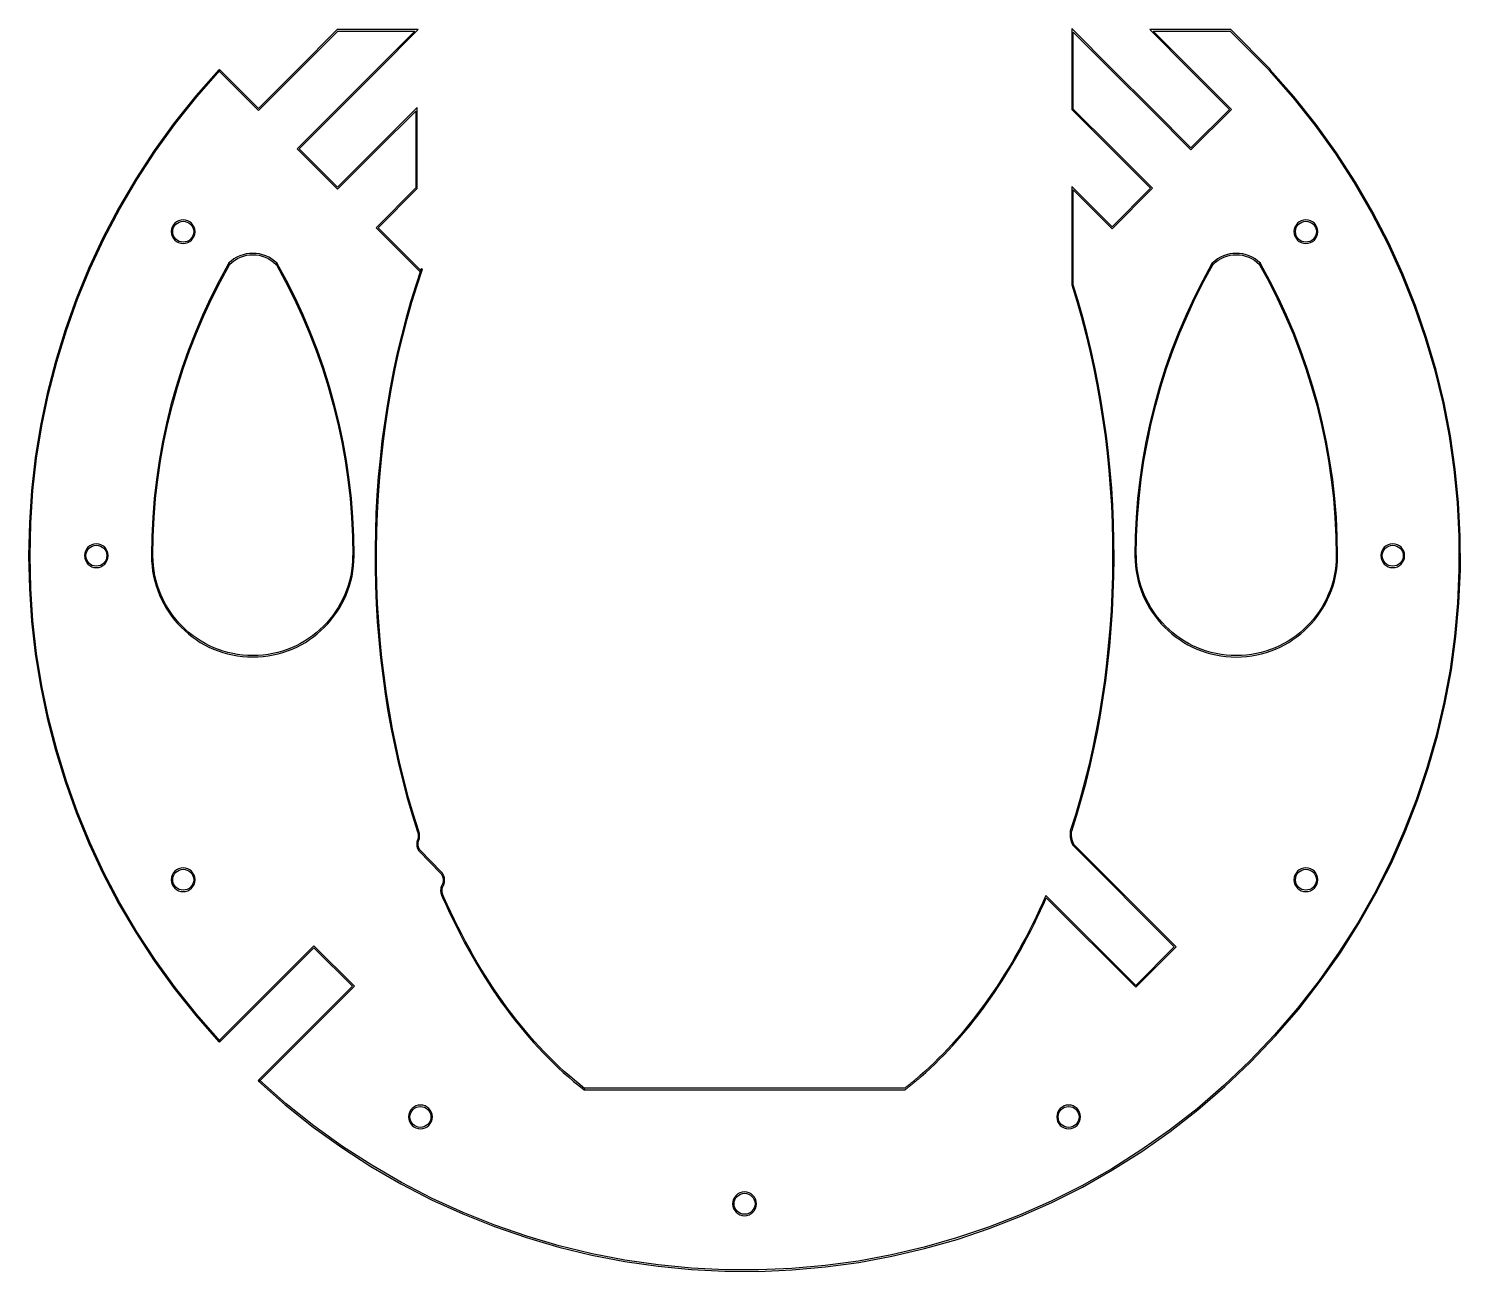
# Model space of a CAD drawing. Extents: x 0 to 4.52, y 0 to 3.92.
import ezdxf

# ---------------------------------------------------------------- set-up
doc = ezdxf.new("R2010")
doc.units = 0
doc.layers.add('Pen_#', color=7, linetype='CONTINUOUS')
doc.layers.add('Pen_#_1', color=7, linetype='CONTINUOUS')

msp = doc.modelspace()

# ---------------------------------------------------------------- linework, layer by layer
at = {"layer": 'Pen_#', "color": 7}
msp.add_lwpolyline([(1.237131, 3.163845), (1.2199, 3.111892), (1.203516, 3.059353), (1.188542, 3.005968), (1.174436, 2.952018), (1.161437, 2.897786), (1.149566, 2.84299), (1.138845, 2.78763), (1.129232, 2.731988), (1.120768, 2.676063), (1.113129, 2.619857), (1.106923, 2.563086), (1.101562, 2.506315), (1.097331, 2.449262), (1.094206, 2.392209), (1.092231, 2.334874), (1.091385, 2.277539), (1.091385, 2.220508), (1.092795, 2.163173), (1.095052, 2.105838), (1.098459, 2.048785), (1.102973, 1.991732), (1.108615, 1.934961), (1.115386, 1.878472), (1.123307, 1.821984), (1.132053, 1.766059), (1.142231, 1.710417), (1.153234, 1.655339), (1.165386, 1.600543), (1.178668, 1.546311), (1.193077, 1.492361), (1.208615, 1.439258), (1.225326, 1.386285), (1.225437, 1.386025), (1.225437, 1.385351), (1.225892, 1.384006), (1.226174, 1.383441), (1.226286, 1.383095), (1.226286, 1.382248), (1.226741, 1.380903), (1.226871, 1.380664), (1.226871, 1.37999), (1.227153, 1.379144), (1.227153, 1.378645), (1.227153, 1.377278), (1.227436, 1.376713), (1.227436, 1.376388), (1.227436, 1.375541), (1.227436, 1.374694), (1.227436, 1.373848), (1.227436, 1.373283), (1.227436, 1.372437), (1.227436, 1.37159), (1.227436, 1.370743), (1.227436, 1.369897), (1.227436, 1.36905), (1.227436, 1.368854), (1.227153, 1.368008), (1.227153, 1.366793), (1.227153, 1.366315), (1.226871, 1.365468), (1.226871, 1.364904), (1.226698, 1.364405), (1.226286, 1.363211), (1.226286, 1.362517), (1.226026, 1.361996), (1.225331, 1.360932), (1.224962, 1.359435), (1.224723, 1.358545), (1.224138, 1.357373), (1.223812, 1.355724), (1.223466, 1.354378), (1.223466, 1.35325), (1.223249, 1.352382), (1.222902, 1.350993), (1.222902, 1.349582), (1.222902, 1.348454), (1.222902, 1.347326), (1.222902, 1.345915), (1.222902, 1.344786), (1.222902, 1.343376), (1.223184, 1.342247), (1.223184, 1.341119), (1.223553, 1.33973), (1.223836, 1.338602), (1.224118, 1.337473), (1.2244, 1.336345), (1.224726, 1.334977), (1.22529, 1.333849), (1.225572, 1.33272), (1.226244, 1.331375), (1.226873, 1.330116), (1.227438, 1.32927), (1.227937, 1.328271), (1.228566, 1.327012), (1.229238, 1.325992), (1.230214, 1.324712), (1.297944, 1.255571), (1.298812, 1.254421), (1.299507, 1.253727), (1.300006, 1.252729), (1.30096, 1.251448), (1.301698, 1.250472), (1.302176, 1.249517), (1.30274, 1.248389), (1.303304, 1.24726), (1.303869, 1.246132), (1.304324, 1.245221), (1.304607, 1.244092), (1.305149, 1.243029), (1.305366, 1.241857), (1.305669, 1.240664), (1.305929, 1.2396), (1.306168, 1.23845), (1.306168, 1.237322), (1.30645, 1.235911), (1.30645, 1.235), (1.30645, 1.233871), (1.30645, 1.232461), (1.30645, 1.231332), (1.30645, 1.230204), (1.306168, 1.229075), (1.306168, 1.227643), (1.305929, 1.226732), (1.305647, 1.225321), (1.30543, 1.224388), (1.304866, 1.222978), (1.304606, 1.221958), (1.303998, 1.220764), (1.303759, 1.219505), (1.303433, 1.219028), (1.302869, 1.21816), (1.302218, 1.217205), (1.301523, 1.215816), (1.301177, 1.214731), (1.30096, 1.213906), (1.300396, 1.21306), (1.300049, 1.211628), (1.299767, 1.210781), (1.299463, 1.209566), (1.299203, 1.208525), (1.298834, 1.207418), (1.298834, 1.206203), (1.298552, 1.205074), (1.298552, 1.203946), (1.298552, 1.203099), (1.29827, 1.20197), (1.29827, 1.200842), (1.29827, 1.199714), (1.29827, 1.198325), (1.298552, 1.197196), (1.298552, 1.196611), (1.298552, 1.195222), (1.298921, 1.193746), (1.299203, 1.192899), (1.299399, 1.192118), (1.299399, 1.190903), (1.299833, 1.189558), (1.300398, 1.188429), (1.300614, 1.187821), (1.30094, 1.186519), (1.301569, 1.185239), (1.304672, 1.178229), (1.315393, 1.154206), (1.326417, 1.130204), (1.337723, 1.106463), (1.349312, 1.083286), (1.360879, 1.060412), (1.373032, 1.037517), (1.385184, 1.015208), (1.397619, 0.99316), (1.410054, 0.971415), (1.422771, 0.950213), (1.43577, 0.92901), (1.449052, 0.908394), (1.462333, 0.888038), (1.475896, 0.867964), (1.489742, 0.848477), (1.503869, 0.828967), (1.518019, 0.810043), (1.532428, 0.791662), (1.546838, 0.773303), (1.56153, 0.755486), (1.576526, 0.737951), (1.5915, 0.721003), (1.606756, 0.704032), (1.622315, 0.68793), (1.637854, 0.671827), (1.653414, 0.656267), (1.669516, 0.64099), (1.685358, 0.626298), (1.701764, 0.611866), (1.718171, 0.598021), (1.734555, 0.584436), (1.751222, 0.571176), (1.754, 0.574648), (1.737355, 0.587886), (1.721013, 0.601428), (1.704672, 0.61523), (1.688331, 0.629596), (1.672554, 0.644245), (1.656517, 0.659457), (1.641022, 0.674931), (1.625506, 0.691011), (1.610011, 0.70707), (1.59482, 0.723954), (1.579868, 0.740881), (1.564937, 0.758351), (1.550289, 0.776081), (1.535922, 0.794418), (1.521534, 0.812734), (1.50745, 0.831615), (1.493366, 0.851059), (1.479542, 0.870503), (1.466022, 0.890512), (1.452784, 0.910803), (1.439525, 0.931376), (1.426569, 0.952513), (1.413874, 0.97365), (1.401482, 0.995352), (1.389069, 1.017357), (1.37696, 1.039622), (1.364828, 1.062452), (1.353262, 1.085282), (1.341717, 1.108416), (1.330432, 1.132092), (1.319451, 1.15605), (1.30873, 1.18003), (1.305605, 1.187127), (1.305128, 1.188081), (1.304889, 1.189058), (1.30452, 1.190143), (1.303955, 1.191272), (1.303844, 1.191619), (1.303844, 1.19266), (1.303475, 1.194135), (1.303193, 1.194982), (1.302998, 1.195763), (1.302998, 1.19661), (1.302998, 1.197738), (1.302715, 1.198867), (1.302715, 1.199714), (1.302715, 1.200842), (1.302715, 1.201428), (1.302998, 1.202556), (1.302998, 1.203945), (1.302998, 1.20453), (1.30328, 1.205659), (1.30328, 1.2067), (1.303475, 1.207286), (1.303758, 1.208501), (1.30404, 1.209543), (1.304322, 1.21039), (1.304518, 1.211236), (1.305082, 1.212083), (1.305451, 1.213494), (1.305647, 1.214101), (1.306081, 1.214969), (1.306559, 1.215707), (1.307123, 1.216554), (1.307948, 1.217769), (1.308251, 1.21931), (1.308793, 1.220395), (1.309097, 1.221611), (1.309661, 1.223021), (1.309987, 1.224345), (1.310269, 1.225756), (1.310615, 1.227101), (1.310615, 1.228512), (1.310898, 1.22964), (1.310898, 1.231333), (1.310898, 1.232461), (1.310898, 1.233872), (1.310898, 1.235), (1.310898, 1.236346), (1.310615, 1.237756), (1.310615, 1.238885), (1.310269, 1.240578), (1.309987, 1.241749), (1.309704, 1.242835), (1.309379, 1.244484), (1.308793, 1.245656), (1.308511, 1.246785), (1.307839, 1.24813), (1.307274, 1.249259), (1.30671, 1.250387), (1.306145, 1.251516), (1.305494, 1.252818), (1.304518, 1.25412), (1.303802, 1.255074), (1.303151, 1.256355), (1.302174, 1.257352), (1.301328, 1.258459), (1.233598, 1.3276), (1.232881, 1.328576), (1.232425, 1.329249), (1.231927, 1.330246), (1.231298, 1.331505), (1.230733, 1.332352), (1.230212, 1.333349), (1.229757, 1.334261), (1.229474, 1.335389), (1.22891, 1.336518), (1.228693, 1.337429), (1.228411, 1.338557), (1.228129, 1.339686), (1.227847, 1.340814), (1.22763, 1.341661), (1.22763, 1.342789), (1.227348, 1.343918), (1.227348, 1.344785), (1.227348, 1.345914), (1.227348, 1.347325), (1.227348, 1.348453), (1.227348, 1.349581), (1.227348, 1.350428), (1.227564, 1.351296), (1.227911, 1.352685), (1.227911, 1.353813), (1.22815, 1.354747), (1.228389, 1.355918), (1.22891, 1.356982), (1.229257, 1.358349), (1.229452, 1.359109), (1.229887, 1.35976), (1.230733, 1.361474), (1.230733, 1.362494), (1.230907, 1.362993), (1.231298, 1.364187), (1.231298, 1.364751), (1.23158, 1.365598), (1.23158, 1.366791), (1.23158, 1.36729), (1.231862, 1.368137), (1.231862, 1.369048), (1.231862, 1.369895), (1.231862, 1.370741), (1.231862, 1.371588), (1.231862, 1.372435), (1.231862, 1.373281), (1.231862, 1.373846), (1.231862, 1.374693), (1.231862, 1.375539), (1.231862, 1.376386), (1.231862, 1.377775), (1.23158, 1.378339), (1.23158, 1.378643), (1.23158, 1.379858), (1.231298, 1.380705), (1.231298, 1.381725), (1.230863, 1.382615), (1.230733, 1.382961), (1.230733, 1.383808), (1.230299, 1.385153), (1.230017, 1.385718), (1.229887, 1.386064), (1.229887, 1.387084), (1.229452, 1.387952), (1.212872, 1.440535), (1.197356, 1.493551), (1.182968, 1.547414), (1.16973, 1.601537), (1.157599, 1.656246), (1.146596, 1.711238), (1.13644, 1.766793), (1.127694, 1.822631), (1.119817, 1.879033), (1.113046, 1.935435), (1.107404, 1.992119), (1.10289, 2.049085), (1.099504, 2.106051), (1.097247, 2.163299), (1.095837, 2.220548), (1.095837, 2.277514), (1.096683, 2.334762), (1.098658, 2.39201), (1.101761, 2.448976), (1.105993, 2.505943), (1.111353, 2.562627), (1.11756, 2.619311), (1.125155, 2.67543), (1.133619, 2.731268), (1.143211, 2.786824), (1.153931, 2.842097), (1.16578, 2.896806), (1.178736, 2.95093), (1.192842, 3.004792), (1.207794, 3.058091), (1.224135, 3.110543), (1.241344, 3.162453), (1.237134, 3.163842), (1.237131, 3.163845)], close=True, dxfattribs=at)
at = {"layer": 'Pen_#_1', "color": 7}
for points in [[(0.971897, 3.91862), (0.846788, 3.793229), (0.723611, 3.670052), (0.600456, 3.793229), (0.597309, 3.790082), (0.723611, 3.66378), (0.849935, 3.790082), (0.973741, 3.914171), (1.216927, 3.914171), (1.095985, 3.793229), (0.971246, 3.66849), (0.845226, 3.542448), (0.972808, 3.414562), (1.099132, 3.540885), (1.220074, 3.661545), (1.220074, 3.418641), (1.094423, 3.292969), (1.220725, 3.166645), (1.234288, 3.153103), (1.237413, 3.15625), (1.223872, 3.169792), (1.100694, 3.292969), (1.224523, 3.416797), (1.224523, 3.672266), (1.095985, 3.544032), (0.972808, 3.420855), (0.851497, 3.542448), (0.974392, 3.665343), (1.099132, 3.790082), (1.227669, 3.91862), (0.971897, 3.91862), (0.971897, 3.91862)], [(3.290755, 3.921766), (3.290755, 3.665994), (3.416146, 3.540885), (3.539323, 3.417708), (3.417708, 3.296115), (3.290755, 3.423069), (3.290755, 3.168229), (3.290755, 3.112565), (3.306641, 3.061198), (3.321311, 3.009592), (3.334831, 2.957422), (3.347526, 2.904709), (3.359093, 2.851693), (3.369813, 2.798394), (3.379405, 2.744531), (3.387847, 2.690386), (3.395464, 2.635959), (3.401953, 2.580968), (3.407595, 2.526259), (3.412109, 2.470985), (3.415495, 2.415712), (3.417752, 2.360438), (3.419162, 2.304883), (3.419445, 2.249609), (3.41888, 2.194032), (3.417187, 2.138477), (3.414648, 2.083203), (3.410699, 2.027951), (3.405903, 1.972938), (3.40026, 1.918229), (3.393489, 1.86352), (3.38559, 1.809093), (3.376866, 1.75523), (3.366992, 1.701389), (3.355989, 1.64809), (3.344141, 1.595356), (3.331185, 1.542904), (3.317079, 1.490734), (3.302127, 1.43941), (3.286024, 1.38852), (3.285678, 1.386784), (3.285678, 1.385156), (3.285678, 1.383963), (3.285395, 1.382552), (3.285395, 1.380903), (3.285395, 1.379492), (3.285395, 1.378364), (3.285395, 1.376953), (3.285395, 1.375543), (3.285395, 1.374132), (3.285395, 1.372504), (3.285678, 1.371094), (3.285678, 1.369683), (3.286003, 1.368056), (3.286242, 1.366862), (3.286242, 1.365734), (3.286568, 1.364106), (3.28685, 1.362695), (3.287153, 1.361089), (3.287739, 1.359635), (3.287978, 1.358702), (3.288281, 1.35714), (3.288845, 1.355729), (3.28915, 1.354232), (3.289714, 1.353081), (3.289996, 1.351671), (3.29067, 1.350369), (3.291234, 1.348958), (3.291799, 1.34783), (3.292363, 1.346419), (3.292992, 1.345139), (3.29399, 1.343489), (3.297831, 1.339041), (3.614107, 1.022786), (3.492492, 0.901172), (3.208725, 1.184961), (3.197809, 1.160568), (3.187935, 1.138845), (3.177801, 1.117448), (3.167362, 1.096289), (3.156924, 1.075434), (3.146225, 1.054557), (3.135505, 1.034266), (3.124524, 1.014258), (3.113239, 0.994249), (3.101954, 0.974783), (3.090409, 0.955338), (3.078582, 0.936176), (3.066733, 0.917578), (3.054884, 0.898958), (3.042492, 0.880664), (3.030101, 0.862891), (3.017688, 0.845139), (3.005014, 0.827951), (2.992319, 0.810764), (2.979081, 0.793858), (2.966125, 0.777517), (2.952887, 0.761437), (2.939346, 0.745377), (2.925826, 0.729883), (2.912024, 0.71467), (2.898222, 0.699739), (2.884137, 0.685091), (2.870031, 0.670703), (2.855947, 0.656641), (2.841603, 0.643121), (2.826933, 0.629601), (2.812241, 0.61658), (2.810939, 0.615278), (2.809246, 0.614149), (2.807749, 0.612652), (2.806056, 0.611241), (2.80471, 0.609917), (2.803104, 0.608832), (2.80126, 0.607291), (2.799914, 0.605967), (2.798222, 0.604839), (2.796724, 0.603341), (2.79514, 0.602018), (2.793729, 0.600889), (2.791928, 0.599392), (2.790604, 0.598068), (2.788912, 0.59694), (2.787501, 0.595529), (2.785895, 0.594443), (2.784137, 0.592968), (2.782727, 0.591839), (2.781034, 0.590429), (2.779624, 0.5893), (2.777931, 0.58789), (2.776499, 0.586761), (2.774893, 0.585416), (2.773113, 0.584222), (2.771702, 0.582811), (2.77001, 0.581683), (2.768599, 0.580272), (2.76708, 0.579275), (2.765214, 0.578016), (2.763738, 0.57654), (2.763021, 0.575976), (1.751476, 0.575976), (1.751476, 0.571527), (2.764584, 0.571527), (2.766689, 0.57322), (2.768034, 0.574565), (2.769554, 0.575585), (2.77142, 0.576822), (2.77283, 0.578233), (2.774523, 0.579361), (2.775934, 0.580772), (2.777561, 0.581857), (2.779319, 0.583333), (2.78073, 0.584462), (2.782422, 0.585872), (2.783833, 0.587001), (2.785526, 0.588411), (2.786936, 0.58954), (2.788564, 0.590885), (2.790343, 0.592079), (2.791754, 0.593489), (2.793447, 0.594618), (2.794944, 0.596094), (2.796528, 0.597439), (2.797939, 0.598567), (2.79974, 0.600065), (2.801064, 0.601389), (2.802757, 0.602517), (2.804254, 0.604015), (2.805773, 0.605273), (2.807553, 0.606467), (2.80905, 0.607964), (2.810743, 0.609375), (2.812067, 0.610699), (2.813759, 0.611827), (2.815278, 0.613346), (2.829927, 0.626302), (2.844619, 0.639865), (2.85905, 0.65345), (2.873199, 0.667578), (2.887327, 0.681988), (2.901455, 0.696701), (2.9153, 0.711675), (2.929146, 0.726931), (2.942731, 0.742491), (2.956294, 0.758594), (2.969575, 0.774718), (2.982574, 0.791102), (2.995856, 0.808073), (3.008594, 0.825304), (3.021311, 0.842556), (3.033746, 0.860351), (3.046159, 0.878146), (3.058616, 0.896528), (3.070487, 0.915191), (3.082336, 0.933832), (3.094206, 0.953038), (3.105795, 0.972548), (3.117101, 0.992035), (3.128408, 1.012087), (3.139432, 1.032161), (3.150152, 1.052517), (3.160895, 1.073416), (3.171355, 1.094314), (3.181793, 1.115495), (3.191971, 1.136979), (3.201867, 1.158745), (3.210135, 1.177257), (3.492492, 0.894878), (3.620378, 1.022765), (3.301086, 1.342079), (3.297592, 1.346094), (3.296897, 1.347265), (3.296419, 1.348242), (3.295855, 1.349653), (3.295291, 1.350781), (3.294705, 1.352192), (3.294249, 1.353146), (3.293967, 1.354557), (3.293403, 1.355685), (3.293143, 1.356987), (3.292578, 1.358398), (3.292318, 1.359678), (3.291993, 1.361002), (3.291451, 1.362348), (3.291191, 1.363563), (3.290908, 1.364974), (3.290669, 1.366167), (3.290669, 1.367296), (3.290344, 1.368923), (3.290105, 1.370117), (3.290105, 1.371527), (3.289823, 1.372938), (3.289823, 1.374132), (3.289823, 1.375542), (3.289823, 1.376953), (3.289823, 1.378363), (3.289823, 1.379492), (3.289823, 1.380902), (3.289823, 1.382096), (3.290105, 1.383506), (3.290105, 1.385156), (3.290105, 1.386328), (3.290322, 1.387413), (3.306381, 1.438129), (3.321355, 1.48954), (3.335482, 1.541797), (3.348481, 1.594336), (3.36033, 1.647135), (3.371355, 1.700521), (3.381229, 1.75447), (3.389996, 1.80842), (3.397895, 1.862934), (3.404688, 1.91773), (3.41033, 1.972526), (3.415126, 2.027582), (3.419076, 2.082943), (3.421615, 2.138303), (3.423329, 2.193945), (3.423894, 2.249588), (3.423612, 2.304948), (3.422201, 2.36059), (3.419922, 2.415929), (3.416537, 2.471289), (3.412023, 2.526649), (3.406381, 2.581445), (3.39987, 2.636523), (3.392253, 2.691037), (3.38379, 2.745269), (3.374176, 2.799219), (3.363434, 2.852604), (3.351867, 2.905686), (3.33915, 2.958507), (3.325586, 3.010764), (3.310895, 3.062457), (3.295183, 3.113238), (3.295183, 3.168229), (3.295183, 3.41237), (3.417709, 3.289822), (3.545595, 3.417708), (3.419271, 3.544032), (3.295183, 3.667839), (3.295183, 3.911046), (3.416146, 3.790082), (3.540886, 3.665343), (3.666906, 3.539323), (3.794792, 3.666905), (3.66849, 3.793229), (3.54783, 3.914171), (3.790734, 3.914171), (3.914823, 3.790082), (3.917969, 3.793229), (3.792579, 3.91862), (3.537088, 3.91862), (3.665343, 3.790082), (3.788499, 3.666927), (3.666906, 3.545595), (3.544033, 3.66849), (3.419293, 3.793229), (3.290756, 3.921766), (3.290755, 3.921766)], [(0.598329, 3.791992), (0.525781, 3.709549), (0.457682, 3.624523), (0.394119, 3.536936), (0.335655, 3.447114), (0.281684, 3.355295), (0.232248, 3.261502), (0.187609, 3.166016), (0.147786, 3.068837), (0.11276, 2.97053), (0.082248, 2.871094), (0.05625, 2.770226), (0.035069, 2.668815), (0.018685, 2.566558), (0.007096, 2.463997), (0.000043, 2.360894), (-0.002214, 2.257834), (0.002214, 2.257725), (0.00447, 2.360698), (0.011523, 2.463606), (0.02309, 2.56595), (0.039431, 2.668012), (0.06059, 2.769227), (0.086523, 2.869878), (0.11697, 2.969119), (0.151931, 3.067252), (0.191688, 3.164236), (0.236241, 3.259527), (0.285569, 3.353125), (0.339431, 3.44477), (0.397786, 3.534418), (0.46122, 3.621831), (0.529167, 3.706684), (0.601671, 3.789062), (0.598329, 3.791992), (0.598329, 3.791992)], [(3.916927, 3.791992), (3.913607, 3.789063), (3.988346, 3.704427), (4.057986, 3.616753), (4.122569, 3.526801), (4.182335, 3.434614), (4.237023, 3.340169), (4.286936, 3.243728), (4.331771, 3.145616), (4.371506, 3.045812), (4.406467, 2.944596), (4.436372, 2.842535), (4.461458, 2.739063), (4.481749, 2.635026), (4.496701, 2.530143), (4.50714, 2.424696), (4.512478, 2.319249), (4.512761, 2.21352), (4.508268, 2.108073), (4.498676, 2.002908), (4.48457, 1.898025), (4.465126, 1.793967), (4.441146, 1.690495), (4.411827, 1.588151), (4.377995, 1.487218), (4.339084, 1.387413), (4.295399, 1.289301), (4.246897, 1.193164), (4.193338, 1.098698), (4.134961, 1.00651), (4.071528, 0.91658), (4.003581, 0.829167), (3.930556, 0.744596), (3.852452, 0.662826), (3.770682, 0.584722), (3.686111, 0.511697), (3.598698, 0.44375), (3.508767, 0.380317), (3.416558, 0.32194), (3.322114, 0.268381), (3.225695, 0.219878), (3.127865, 0.176172), (3.02806, 0.137283), (2.927105, 0.103451), (2.824761, 0.07411), (2.721289, 0.050152), (2.617253, 0.030707), (2.51237, 0.016602), (2.407205, 0.00701), (2.301758, 0.002496), (2.196029, 0.002778), (2.090582, 0.008138), (1.985135, 0.018577), (1.880252, 0.033529), (1.776215, 0.05382), (1.672743, 0.078906), (1.570682, 0.108789), (1.469466, 0.14375), (1.369662, 0.183507), (1.271528, 0.228342), (1.175109, 0.278255), (1.080664, 0.332943), (0.988477, 0.392708), (0.898524, 0.45727), (0.810851, 0.52691), (0.726215, 0.601671), (0.723286, 0.598329), (0.807986, 0.523503), (0.895855, 0.453733), (0.985959, 0.389041), (1.078342, 0.329145), (1.172982, 0.274349), (1.269596, 0.224349), (1.367904, 0.179427), (1.467904, 0.139583), (1.569336, 0.104557), (1.671593, 0.074609), (1.775261, 0.049479), (1.879514, 0.029145), (1.984592, 0.014171), (2.090256, 0.003711), (2.19592, -0.001649), (2.301845, -0.001931), (2.407509, 0.002582), (2.512869, 0.012174), (2.617969, 0.026302), (2.722201, 0.045812), (2.82589, 0.069813), (2.928429, 0.099197), (3.029557, 0.133095), (3.129579, 0.17207), (3.227604, 0.215864), (3.324219, 0.264453), (3.418859, 0.318142), (3.511241, 0.376606), (3.601346, 0.440169), (3.688932, 0.508247), (3.773676, 0.581424), (3.855599, 0.659679), (3.933854, 0.741602), (4.00701, 0.826345), (4.075109, 0.913932), (4.138672, 1.004036), (4.197136, 1.096419), (4.250825, 1.191059), (4.299414, 1.287391), (4.343186, 1.385699), (4.382183, 1.485699), (4.416081, 1.586849), (4.445465, 1.689388), (4.469466, 1.793077), (4.488954, 1.897309), (4.503082, 2.002409), (4.512695, 2.107769), (4.517209, 2.213433), (4.516927, 2.319358), (4.511567, 2.425022), (4.501107, 2.530664), (4.486133, 2.635764), (4.465799, 2.739996), (4.440647, 2.843685), (4.41072, 2.945942), (4.375673, 3.047352), (4.335851, 3.147374), (4.290929, 3.245681), (4.240929, 3.342296), (4.186111, 3.436936), (4.126237, 3.529319), (4.061545, 3.619423), (3.991753, 3.707292), (3.916927, 3.791992), (3.916927, 3.791992)], [(0.485699, 3.318359), (0.478212, 3.317448), (0.471007, 3.315343), (0.464692, 3.31174), (0.459006, 3.307248), (0.45447, 3.301519), (0.451194, 3.295269), (0.448806, 3.288346), (0.448199, 3.280838), (0.448806, 3.273047), (0.451194, 3.266124), (0.45447, 3.259852), (0.459006, 3.254123), (0.464692, 3.249631), (0.471007, 3.246029), (0.478212, 3.243945), (0.485699, 3.243034), (0.493229, 3.243945), (0.500109, 3.246029), (0.506706, 3.249631), (0.512131, 3.254167), (0.516623, 3.259831), (0.520204, 3.266124), (0.522331, 3.273047), (0.523199, 3.280577), (0.520985, 3.280838), (0.523199, 3.281098), (0.522309, 3.288346), (0.520204, 3.295269), (0.516623, 3.301563), (0.512131, 3.307227), (0.506706, 3.31174), (0.500109, 3.315343), (0.493229, 3.317448), (0.485699, 3.318359), (0.485699, 3.318359)], [(0.485699, 3.313867), (0.492296, 3.313086), (0.498394, 3.31122), (0.50421, 3.308051), (0.508941, 3.304102), (0.512934, 3.299067), (0.516102, 3.29349), (0.517947, 3.287435), (0.51875, 3.280838), (0.517947, 3.273958), (0.516102, 3.267882), (0.512934, 3.262326), (0.508941, 3.25727), (0.50421, 3.25332), (0.498394, 3.250152), (0.492296, 3.248307), (0.485699, 3.247504), (0.479102, 3.248307), (0.472743, 3.250152), (0.467188, 3.25332), (0.462174, 3.257292), (0.458225, 3.262283), (0.455295, 3.267882), (0.45319, 3.273958), (0.452648, 3.280838), (0.45319, 3.287435), (0.455295, 3.29349), (0.458225, 3.299089), (0.462174, 3.30408), (0.467188, 3.308051), (0.472743, 3.31122), (0.479102, 3.313086), (0.485699, 3.313867), (0.485699, 3.313867)], [(4.029579, 3.318359), (4.022049, 3.317448), (4.015148, 3.315343), (4.00855, 3.31174), (4.003125, 3.307227), (3.998655, 3.301563), (3.995052, 3.295269), (3.992947, 3.288346), (3.992057, 3.280838), (3.992947, 3.273047), (3.995052, 3.266124), (3.998655, 3.259831), (4.003125, 3.254167), (4.00855, 3.249631), (4.015148, 3.246029), (4.022049, 3.243945), (4.029579, 3.243034), (4.037066, 3.243945), (4.044271, 3.246029), (4.050564, 3.249631), (4.056272, 3.254123), (4.060786, 3.259852), (4.064062, 3.266124), (4.066471, 3.273047), (4.067057, 3.280664), (4.064843, 3.280838), (4.067057, 3.281011), (4.066471, 3.288346), (4.064062, 3.295269), (4.060786, 3.301519), (4.056272, 3.307248), (4.050564, 3.31174), (4.044271, 3.315343), (4.037066, 3.317448), (4.029579, 3.318359), (4.029579, 3.318359)], [(4.029579, 3.313867), (4.036176, 3.313086), (4.042513, 3.31122), (4.048069, 3.308051), (4.053103, 3.30408), (4.057053, 3.299089), (4.059983, 3.29349), (4.062088, 3.287435), (4.062609, 3.280838), (4.062088, 3.273958), (4.059983, 3.267882), (4.057053, 3.262283), (4.053103, 3.257292), (4.048069, 3.25332), (4.042513, 3.250152), (4.036176, 3.248307), (4.029579, 3.247504), (4.022982, 3.248307), (4.016884, 3.250152), (4.011068, 3.25332), (4.006337, 3.25727), (4.002344, 3.262326), (3.999175, 3.267882), (3.997331, 3.273958), (3.996527, 3.280838), (3.997331, 3.287435), (3.999175, 3.29349), (4.002344, 3.299067), (4.006337, 3.304102), (4.011068, 3.308051), (4.016884, 3.31122), (4.022982, 3.313086), (4.029579, 3.313867), (4.029579, 3.313867)], [(0.705556, 3.212218), (0.695204, 3.211936), (0.684809, 3.210482), (0.674718, 3.207899), (0.664648, 3.204449), (0.655143, 3.200109), (0.645898, 3.194618), (0.637261, 3.188021), (0.629036, 3.180924), (0.631944, 3.177561), (0.640061, 3.18457), (0.648372, 3.190929), (0.657205, 3.196159), (0.666298, 3.200304), (0.675998, 3.203624), (0.685677, 3.20612), (0.695573, 3.207487), (0.705556, 3.207769), (0.715516, 3.207487), (0.725152, 3.20612), (0.734831, 3.203624), (0.744531, 3.200304), (0.753624, 3.196159), (0.762435, 3.190929), (0.770747, 3.18457), (0.778885, 3.177561), (0.781793, 3.180924), (0.773568, 3.188021), (0.764931, 3.194618), (0.755686, 3.200109), (0.746181, 3.204449), (0.736111, 3.207899), (0.72602, 3.210482), (0.715907, 3.211936), (0.705556, 3.212218), (0.705556, 3.212218)], [(3.809722, 3.212218), (3.799371, 3.211936), (3.789236, 3.210482), (3.779167, 3.207899), (3.769097, 3.204449), (3.75957, 3.200109), (3.750326, 3.194618), (3.74171, 3.188021), (3.733485, 3.180924), (3.736372, 3.177561), (3.74451, 3.18457), (3.752821, 3.190929), (3.761632, 3.196159), (3.770747, 3.200304), (3.780447, 3.203624), (3.790126, 3.20612), (3.79974, 3.207487), (3.809722, 3.207769), (3.819683, 3.207487), (3.829601, 3.20612), (3.83928, 3.203624), (3.84898, 3.200304), (3.858073, 3.196159), (3.866884, 3.190929), (3.875195, 3.18457), (3.883333, 3.177561), (3.886241, 3.180924), (3.878016, 3.188021), (3.869379, 3.194618), (3.860135, 3.200109), (3.850608, 3.204449), (3.84056, 3.207899), (3.830469, 3.210482), (3.820052, 3.211936), (3.809722, 3.212218), (3.809722, 3.212218)], [(0.627973, 3.178602), (0.599175, 3.125521), (0.572049, 3.071832), (0.546615, 3.017014), (0.523155, 2.961632), (0.501389, 2.905686), (0.481619, 2.848893), (0.463542, 2.791536), (0.447157, 2.733898), (0.43303, 2.675673), (0.420595, 2.616905), (0.409852, 2.557574), (0.401085, 2.498242), (0.394314, 2.438325), (0.389497, 2.378429), (0.386675, 2.317969), (0.385829, 2.257812), (0.390278, 2.257747), (0.391124, 2.317816), (0.393945, 2.378146), (0.398741, 2.437912), (0.40549, 2.497656), (0.414236, 2.556857), (0.424957, 2.616059), (0.437348, 2.674696), (0.451454, 2.732747), (0.467795, 2.790256), (0.485829, 2.847482), (0.505577, 2.904145), (0.527279, 2.95996), (0.550673, 3.015212), (0.576042, 3.0699), (0.603103, 3.123459), (0.631879, 3.176475), (0.627973, 3.178602), (0.627973, 3.178602)], [(0.628385, 3.179926), (0.627821, 3.178234), (0.632031, 3.176845), (0.632595, 3.178537), (0.628385, 3.179926), (0.628385, 3.179926)], [(0.782574, 3.180013), (0.778668, 3.177886), (0.807444, 3.12487), (0.834787, 3.071029), (0.859874, 3.016341), (0.88355, 2.961089), (0.905252, 2.904991), (0.925282, 2.848329), (0.943316, 2.791102), (0.959375, 2.733312), (0.973763, 2.67526), (0.986155, 2.616623), (0.996875, 2.557422), (1.005621, 2.497938), (1.01237, 2.438194), (1.017166, 2.378147), (1.019987, 2.318099), (1.021115, 2.257726), (1.025564, 2.257812), (1.024436, 2.318251), (1.021615, 2.378429), (1.016797, 2.438607), (1.010026, 2.498524), (1.001259, 2.558138), (0.990516, 2.617469), (0.978082, 2.676237), (0.963672, 2.734462), (0.947569, 2.792383), (0.929492, 2.849739), (0.909418, 2.906532), (0.887674, 2.96276), (0.863932, 3.018142), (0.83878, 3.07296), (0.811372, 3.126931), (0.782574, 3.180013), (0.782574, 3.180013)], [(3.732704, 3.180013), (3.703885, 3.126931), (3.676476, 3.07296), (3.651345, 3.018142), (3.627604, 2.96276), (3.605838, 2.906532), (3.585786, 2.84974), (3.567708, 2.792383), (3.551584, 2.734462), (3.537174, 2.676237), (3.52474, 2.61747), (3.514019, 2.558138), (3.505252, 2.498524), (3.498481, 2.438607), (3.493663, 2.378429), (3.490842, 2.318251), (3.489714, 2.25753), (3.494162, 2.257444), (3.495291, 2.318099), (3.498112, 2.378147), (3.502886, 2.438195), (3.509657, 2.497939), (3.518403, 2.557422), (3.529102, 2.616623), (3.541515, 2.675261), (3.555881, 2.733312), (3.571962, 2.791103), (3.589996, 2.848329), (3.610004, 2.904991), (3.631727, 2.96109), (3.655404, 3.016341), (3.68049, 3.071029), (3.707834, 3.12487), (3.73661, 3.177886), (3.732704, 3.180013), (3.732704, 3.180013)], [(3.886892, 3.179926), (3.882682, 3.178537), (3.883247, 3.176845), (3.887457, 3.178234), (3.886892, 3.179926), (3.886892, 3.179926)], [(3.887305, 3.178602), (3.883398, 3.176476), (3.912174, 3.123459), (3.939236, 3.0699), (3.964605, 3.015213), (3.987999, 2.959961), (4.009701, 2.904145), (4.029427, 2.847483), (4.047483, 2.790256), (4.063824, 2.732747), (4.07793, 2.674696), (4.090321, 2.616059), (4.101042, 2.556858), (4.109766, 2.497656), (4.116536, 2.437912), (4.121332, 2.378147), (4.124154, 2.317817), (4.125282, 2.257444), (4.129731, 2.25753), (4.128602, 2.317969), (4.12576, 2.378429), (4.120964, 2.438325), (4.114171, 2.498242), (4.105425, 2.557574), (4.094683, 2.616905), (4.082248, 2.675673), (4.068121, 2.733897), (4.051736, 2.791536), (4.033659, 2.848893), (4.013867, 2.905686), (3.992122, 2.961632), (3.968663, 3.017014), (3.943229, 3.071831), (3.916102, 3.125521), (3.887305, 3.178602), (3.887305, 3.178602)], [(0.211675, 2.295291), (0.203885, 2.294401), (0.196962, 2.292296), (0.190668, 2.288694), (0.184961, 2.284201), (0.180469, 2.278494), (0.176866, 2.272201), (0.174761, 2.265299), (0.173872, 2.257791), (0.174761, 2.249978), (0.176866, 2.243056), (0.180469, 2.236784), (0.184961, 2.231076), (0.190668, 2.226584), (0.196962, 2.222982), (0.203885, 2.220877), (0.211675, 2.219987), (0.219184, 2.220877), (0.226107, 2.222982), (0.232378, 2.226584), (0.238086, 2.231076), (0.242578, 2.236784), (0.246181, 2.243056), (0.248286, 2.249978), (0.249154, 2.25753), (0.24694, 2.257769), (0.249154, 2.258051), (0.248286, 2.265299), (0.246181, 2.2722), (0.242578, 2.278494), (0.238086, 2.284201), (0.232378, 2.288693), (0.226107, 2.292296), (0.219184, 2.294401), (0.211675, 2.295291), (0.211675, 2.295291)], [(0.211653, 2.29082), (0.218272, 2.290017), (0.224327, 2.288173), (0.229882, 2.285004), (0.234917, 2.281033), (0.238888, 2.275998), (0.242078, 2.270443), (0.243923, 2.264366), (0.244704, 2.257856), (0.243923, 2.25089), (0.242078, 2.244835), (0.238888, 2.239279), (0.234917, 2.234245), (0.229882, 2.230273), (0.224327, 2.227083), (0.218272, 2.225239), (0.211653, 2.224457), (0.204774, 2.225239), (0.198719, 2.227083), (0.193164, 2.230273), (0.188129, 2.234245), (0.184157, 2.239279), (0.180989, 2.244835), (0.179144, 2.25089), (0.178341, 2.257769), (0.179144, 2.264366), (0.180989, 2.270443), (0.184157, 2.275998), (0.188129, 2.281033), (0.193164, 2.285004), (0.198719, 2.288173), (0.204774, 2.290017), (0.211653, 2.29082), (0.211653, 2.29082)], [(4.303885, 2.295291), (4.296094, 2.294401), (4.289171, 2.292296), (4.282878, 2.288694), (4.277192, 2.284201), (4.2727, 2.278494), (4.269097, 2.272201), (4.266992, 2.265299), (4.266081, 2.257791), (4.266992, 2.249978), (4.269097, 2.243056), (4.2727, 2.236784), (4.277192, 2.231076), (4.282878, 2.226584), (4.289171, 2.222982), (4.296094, 2.220877), (4.303885, 2.219987), (4.311393, 2.220877), (4.318316, 2.222982), (4.324609, 2.226584), (4.330317, 2.231076), (4.334809, 2.236784), (4.33839, 2.243056), (4.340495, 2.249978), (4.341385, 2.25753), (4.339171, 2.257791), (4.341363, 2.258051), (4.340495, 2.2653), (4.33839, 2.272201), (4.33481, 2.278494), (4.330317, 2.284201), (4.32461, 2.288694), (4.318317, 2.292296), (4.311394, 2.294401), (4.303885, 2.295291), (4.303885, 2.295291)], [(4.303885, 2.29082), (4.310482, 2.290017), (4.316558, 2.288173), (4.322114, 2.285004), (4.327148, 2.281033), (4.33112, 2.275998), (4.334288, 2.270443), (4.336133, 2.264366), (4.336936, 2.257769), (4.336133, 2.25089), (4.334288, 2.244835), (4.33112, 2.239279), (4.327148, 2.234245), (4.322114, 2.230273), (4.316558, 2.227083), (4.310482, 2.225239), (4.303885, 2.224457), (4.297005, 2.225239), (4.290951, 2.227083), (4.285373, 2.230273), (4.28036, 2.234245), (4.276389, 2.239279), (4.273199, 2.244835), (4.271354, 2.25089), (4.270573, 2.257769), (4.271354, 2.264366), (4.273199, 2.270443), (4.276389, 2.275998), (4.28036, 2.281033), (4.285373, 2.285004), (4.290951, 2.288173), (4.297005, 2.290017), (4.303885, 2.29082), (4.303885, 2.29082)], [(0.002214, 2.257552), (-0.002214, 2.257443), (0.000043, 2.154383), (0.007096, 2.05128), (0.018685, 1.948719), (0.035069, 1.846462), (0.05625, 1.74503), (0.082248, 1.644184), (0.11276, 1.544748), (0.147786, 1.446441), (0.187609, 1.349262), (0.232248, 1.253776), (0.281684, 1.159982), (0.335655, 1.068164), (0.394119, 0.978342), (0.457682, 0.890755), (0.525781, 0.805729), (0.598329, 0.723285), (0.601671, 0.726215), (0.529167, 0.808593), (0.46122, 0.893446), (0.397786, 0.980859), (0.339431, 1.070507), (0.285569, 1.162152), (0.236241, 1.255751), (0.191688, 1.351041), (0.151931, 1.448025), (0.11697, 1.546159), (0.086523, 1.645399), (0.06059, 1.74605), (0.039431, 1.847265), (0.02309, 1.949327), (0.011523, 2.051671), (0.00447, 2.154579), (0.002214, 2.257552), (0.002214, 2.257552)], [(1.020551, 2.257812), (1.020269, 2.241515), (1.019141, 2.22526), (1.017188, 2.20957), (1.014388, 2.194162), (1.010742, 2.178754), (1.006532, 2.163911), (1.001497, 2.149327), (0.995877, 2.135026), (0.989714, 2.121007), (0.982726, 2.107292), (0.975174, 2.094141), (0.966753, 2.08151), (0.958051, 2.06888), (0.948806, 2.057118), (0.938715, 2.045638), (0.928342, 2.034701), (0.917426, 2.024327), (0.905924, 2.014236), (0.894162, 2.005013), (0.881554, 1.996311), (0.868924, 1.987891), (0.855773, 1.980339), (0.842036, 1.973329), (0.828038, 1.967166), (0.813715, 1.961545), (0.799154, 1.95651), (0.78431, 1.9523), (0.76888, 1.948655), (0.753472, 1.945855), (0.737804, 1.943902), (0.721549, 1.942773), (0.705556, 1.942491), (0.68928, 1.942773), (0.673025, 1.943902), (0.657357, 1.945855), (0.641949, 1.948655), (0.626519, 1.9523), (0.611675, 1.95651), (0.597114, 1.961545), (0.582791, 1.967166), (0.568793, 1.973329), (0.555056, 1.980339), (0.541905, 1.987891), (0.529275, 1.996311), (0.516667, 2.005013), (0.504905, 2.014236), (0.493403, 2.024327), (0.482487, 2.034701), (0.472114, 2.045638), (0.462023, 2.057118), (0.452778, 2.06888), (0.444076, 2.08151), (0.435655, 2.094141), (0.428103, 2.107292), (0.421115, 2.121007), (0.414952, 2.135026), (0.409332, 2.149327), (0.404297, 2.163911), (0.400087, 2.178754), (0.396441, 2.194162), (0.393641, 2.20957), (0.391688, 2.22526), (0.39056, 2.241515), (0.390278, 2.25753), (0.385829, 2.257465), (0.386111, 2.241319), (0.387261, 2.224826), (0.389236, 2.208897), (0.392079, 2.19325), (0.39579, 2.177625), (0.400043, 2.162565), (0.405165, 2.147786), (0.410829, 2.133311), (0.417101, 2.119097), (0.424197, 2.105164), (0.431879, 2.091796), (0.440408, 2.079014), (0.449197, 2.066232), (0.458594, 2.054296), (0.468815, 2.042643), (0.47934, 2.031553), (0.490408, 2.02105), (0.502062, 2.010807), (0.514019, 2.001432), (0.526801, 1.992621), (0.539562, 1.984114), (0.552951, 1.976432), (0.566884, 1.969314), (0.581098, 1.963064), (0.595573, 1.957378), (0.610352, 1.952278), (0.625412, 1.948003), (0.641037, 1.944314), (0.656684, 1.941471), (0.672613, 1.939474), (0.689084, 1.938346), (0.705556, 1.938064), (0.721745, 1.938346), (0.738216, 1.939474), (0.754145, 1.941471), (0.769792, 1.944314), (0.785417, 1.948003), (0.800477, 1.952278), (0.815256, 1.957378), (0.829731, 1.963064), (0.843945, 1.969314), (0.857878, 1.976432), (0.871267, 1.984114), (0.884028, 1.992621), (0.89681, 2.001432), (0.908767, 2.010807), (0.920421, 2.02105), (0.931489, 2.031553), (0.942014, 2.042643), (0.952235, 2.054296), (0.961632, 2.066232), (0.970421, 2.079014), (0.97895, 2.091796), (0.986632, 2.105164), (0.993728, 2.119097), (1, 2.133311), (1.005664, 2.147786), (1.010786, 2.162565), (1.015039, 2.177625), (1.01875, 2.19325), (1.021593, 2.208897), (1.023568, 2.224826), (1.024718, 2.241319), (1.025, 2.257747), (1.020551, 2.257812), (1.020551, 2.257812)], [(3.494444, 2.257856), (3.489996, 2.257704), (3.49056, 2.241298), (3.491689, 2.224826), (3.493685, 2.208898), (3.496528, 2.193251), (3.500217, 2.177626), (3.504492, 2.162565), (3.509614, 2.147786), (3.515278, 2.133312), (3.521528, 2.119097), (3.528646, 2.105165), (3.536328, 2.091797), (3.544857, 2.079015), (3.553646, 2.066233), (3.563043, 2.054297), (3.573264, 2.042643), (3.583789, 2.031554), (3.594857, 2.02105), (3.606511, 2.010807), (3.618468, 2.001432), (3.631229, 1.992622), (3.644011, 1.984115), (3.657379, 1.976432), (3.671333, 1.969314), (3.685525, 1.963064), (3.7, 1.957378), (3.714779, 1.952279), (3.729861, 1.948003), (3.745486, 1.944314), (3.761111, 1.941471), (3.77704, 1.939475), (3.793512, 1.938346), (3.809722, 1.937782), (3.826194, 1.938346), (3.842665, 1.939475), (3.858594, 1.941471), (3.874241, 1.944314), (3.889866, 1.948003), (3.904926, 1.952279), (3.919705, 1.957378), (3.93418, 1.963064), (3.948394, 1.969314), (3.962327, 1.976432), (3.975716, 1.984115), (3.988477, 1.992622), (4.001259, 2.001432), (4.013216, 2.010807), (4.024848, 2.02105), (4.035938, 2.031554), (4.046441, 2.042643), (4.056684, 2.054297), (4.066081, 2.066233), (4.07487, 2.079015), (4.083399, 2.091797), (4.091081, 2.105165), (4.098177, 2.119097), (4.104427, 2.133312), (4.110113, 2.147786), (4.115235, 2.162565), (4.119488, 2.177626), (4.123177, 2.193251), (4.12602, 2.208898), (4.128017, 2.224826), (4.129145, 2.241298), (4.129731, 2.257422), (4.125282, 2.257574), (4.124718, 2.241515), (4.123589, 2.22526), (4.121636, 2.20957), (4.118836, 2.194162), (4.115191, 2.178754), (4.110981, 2.163911), (4.105946, 2.149327), (4.100325, 2.135026), (4.094162, 2.121007), (4.087152, 2.107292), (4.0796, 2.094141), (4.071202, 2.08151), (4.0625, 2.06888), (4.053255, 2.057118), (4.043164, 2.045638), (4.03279, 2.034701), (4.021853, 2.024327), (4.010373, 2.014236), (3.998611, 2.005013), (3.985981, 1.996311), (3.973372, 1.987891), (3.960221, 1.980339), (3.946484, 1.973329), (3.932487, 1.967166), (3.918164, 1.961545), (3.903602, 1.95651), (3.888737, 1.9523), (3.873329, 1.948655), (3.857921, 1.945855), (3.842231, 1.943902), (3.825976, 1.942773), (3.809722, 1.942209), (3.79375, 1.942773), (3.777474, 1.943902), (3.761784, 1.945855), (3.746397, 1.948655), (3.730968, 1.9523), (3.716124, 1.95651), (3.70154, 1.961545), (3.687239, 1.967166), (3.67322, 1.973329), (3.659505, 1.980339), (3.646354, 1.987891), (3.633724, 1.996311), (3.621093, 2.005013), (3.609353, 2.014236), (3.597851, 2.024327), (3.586914, 2.034701), (3.57654, 2.045638), (3.566449, 2.057118), (3.557226, 2.06888), (3.548524, 2.08151), (3.540104, 2.094141), (3.532552, 2.107292), (3.525542, 2.121007), (3.519379, 2.135026), (3.51378, 2.149327), (3.508724, 2.163911), (3.504535, 2.178754), (3.500889, 2.194162), (3.49809, 2.20957), (3.496115, 2.22526), (3.495008, 2.241515), (3.494444, 2.257856), (3.494444, 2.257856)], [(0.485699, 1.272244), (0.478212, 1.271333), (0.471007, 1.269228), (0.464692, 1.265647), (0.459006, 1.261133), (0.45447, 1.255404), (0.451194, 1.249154), (0.448806, 1.242231), (0.448199, 1.234723), (0.448806, 1.226932), (0.451194, 1.220009), (0.45447, 1.213759), (0.459006, 1.20803), (0.464692, 1.203516), (0.471007, 1.199935), (0.478212, 1.19783), (0.485699, 1.196919), (0.493229, 1.19783), (0.500109, 1.199935), (0.506706, 1.203516), (0.512131, 1.208052), (0.516623, 1.213716), (0.520204, 1.220009), (0.522331, 1.226932), (0.523199, 1.234462), (0.520985, 1.234722), (0.523199, 1.234982), (0.522309, 1.24223), (0.520204, 1.249153), (0.516623, 1.255446), (0.512131, 1.261111), (0.506706, 1.265646), (0.500109, 1.269227), (0.493229, 1.271332), (0.485699, 1.272243), (0.485699, 1.272244)], [(0.485699, 1.267752), (0.492296, 1.266971), (0.498394, 1.265126), (0.50421, 1.261936), (0.508941, 1.258008), (0.512934, 1.252952), (0.516102, 1.247374), (0.517947, 1.24132), (0.51875, 1.234722), (0.517947, 1.227843), (0.516102, 1.221788), (0.512934, 1.216211), (0.508941, 1.211155), (0.50421, 1.207227), (0.498394, 1.204037), (0.492296, 1.202192), (0.485699, 1.201411), (0.479102, 1.202192), (0.472743, 1.204037), (0.467188, 1.207227), (0.462174, 1.211176), (0.458225, 1.216189), (0.455295, 1.221788), (0.45319, 1.227843), (0.452648, 1.234722), (0.45319, 1.24132), (0.455295, 1.247374), (0.458225, 1.252973), (0.462174, 1.257986), (0.467188, 1.261936), (0.472743, 1.265126), (0.479102, 1.266971), (0.485699, 1.267752), (0.485699, 1.267752)], [(4.029579, 1.272244), (4.022049, 1.271333), (4.015148, 1.269228), (4.00855, 1.265647), (4.003125, 1.261111), (3.998655, 1.255447), (3.995052, 1.249154), (3.992947, 1.242231), (3.992057, 1.234723), (3.992947, 1.226932), (3.995052, 1.220009), (3.998655, 1.213716), (4.003125, 1.208052), (4.00855, 1.203516), (4.015148, 1.199935), (4.022049, 1.19783), (4.029579, 1.196919), (4.037066, 1.19783), (4.044271, 1.199935), (4.050564, 1.203516), (4.056272, 1.20803), (4.060786, 1.213759), (4.064062, 1.220009), (4.066471, 1.226932), (4.067057, 1.234549), (4.064843, 1.234722), (4.067057, 1.234896), (4.066471, 1.242231), (4.064062, 1.249154), (4.060786, 1.255404), (4.056272, 1.261133), (4.050564, 1.265647), (4.044271, 1.269227), (4.037066, 1.271332), (4.029579, 1.272243), (4.029579, 1.272244)], [(4.029579, 1.267752), (4.036176, 1.266971), (4.042513, 1.265126), (4.048069, 1.261936), (4.053103, 1.257986), (4.057053, 1.252973), (4.059983, 1.247374), (4.062088, 1.24132), (4.062609, 1.234722), (4.062088, 1.227843), (4.059983, 1.221788), (4.057053, 1.216189), (4.053103, 1.211176), (4.048069, 1.207227), (4.042513, 1.204037), (4.036176, 1.202192), (4.029579, 1.201411), (4.022982, 1.202192), (4.016884, 1.204037), (4.011068, 1.207227), (4.006337, 1.211155), (4.002344, 1.216211), (3.999175, 1.221788), (3.997331, 1.227843), (3.996527, 1.234722), (3.997331, 1.24132), (3.999175, 1.247374), (4.002344, 1.252952), (4.006337, 1.258008), (4.011068, 1.261936), (4.016884, 1.265126), (4.022982, 1.266971), (4.029579, 1.267752), (4.029579, 1.267752)], [(0.898025, 1.025911), (0.597309, 0.725195), (0.600456, 0.722049), (0.898047, 1.019618), (1.019618, 0.898047), (0.722049, 0.600456), (0.725195, 0.597309), (1.025911, 0.898025), (0.898025, 1.025911), (0.898025, 1.025911)], [(1.234722, 0.52322), (1.226931, 0.52233), (1.220009, 0.520204), (1.213715, 0.516623), (1.208051, 0.512131), (1.203516, 0.506705), (1.199935, 0.500108), (1.19783, 0.493229), (1.196919, 0.485698), (1.19783, 0.478211), (1.199935, 0.471007), (1.203516, 0.464692), (1.20803, 0.459006), (1.213759, 0.45447), (1.220009, 0.451193), (1.226931, 0.448806), (1.234722, 0.448198), (1.242231, 0.448806), (1.249154, 0.451193), (1.255404, 0.45447), (1.261133, 0.459006), (1.265647, 0.464692), (1.269227, 0.471007), (1.271332, 0.478211), (1.2722, 0.485438), (1.270008, 0.485698), (1.2722, 0.485958), (1.271332, 0.493228), (1.269227, 0.500107), (1.265647, 0.506705), (1.261111, 0.51213), (1.255447, 0.516622), (1.249154, 0.520203), (1.242231, 0.522308), (1.234722, 0.523219), (1.234722, 0.52322)], [(1.234722, 0.51875), (1.241319, 0.517947), (1.247374, 0.516102), (1.252951, 0.512934), (1.258008, 0.508941), (1.261936, 0.50421), (1.265126, 0.498394), (1.26697, 0.492296), (1.267774, 0.485698), (1.26697, 0.479101), (1.265126, 0.472743), (1.261936, 0.467187), (1.257986, 0.462174), (1.252973, 0.458224), (1.247374, 0.455295), (1.241319, 0.45319), (1.234722, 0.452648), (1.227843, 0.45319), (1.221788, 0.455295), (1.216189, 0.458224), (1.211176, 0.462174), (1.207227, 0.467187), (1.204036, 0.472743), (1.202192, 0.479101), (1.201411, 0.485698), (1.202192, 0.492296), (1.204036, 0.498394), (1.207227, 0.50421), (1.211155, 0.508941), (1.216211, 0.512934), (1.221788, 0.516102), (1.227843, 0.517947), (1.234722, 0.51875), (1.234722, 0.51875)], [(3.280838, 0.52322), (3.273047, 0.52233), (3.266124, 0.520204), (3.259831, 0.516623), (3.254167, 0.512131), (3.249631, 0.506705), (3.246029, 0.500108), (3.243945, 0.493229), (3.243034, 0.485698), (3.243945, 0.478211), (3.246029, 0.471007), (3.249631, 0.464692), (3.254123, 0.459006), (3.259852, 0.45447), (3.266124, 0.451193), (3.273047, 0.448806), (3.280838, 0.448198), (3.288346, 0.448806), (3.295269, 0.451193), (3.301519, 0.45447), (3.307248, 0.459006), (3.31174, 0.464692), (3.315343, 0.471007), (3.317448, 0.478211), (3.318316, 0.485438), (3.316102, 0.485698), (3.318316, 0.485958), (3.317448, 0.493228), (3.315343, 0.500107), (3.31174, 0.506705), (3.307227, 0.51213), (3.301562, 0.516622), (3.295269, 0.520203), (3.288346, 0.522308), (3.280838, 0.523219), (3.280838, 0.52322)], [(3.280838, 0.51875), (3.287435, 0.517947), (3.29349, 0.516102), (3.299067, 0.512934), (3.304102, 0.508941), (3.308051, 0.50421), (3.31122, 0.498394), (3.313086, 0.492296), (3.313889, 0.485698), (3.313086, 0.479101), (3.31122, 0.472743), (3.308051, 0.467187), (3.30408, 0.462174), (3.299089, 0.458224), (3.29349, 0.455295), (3.287435, 0.45319), (3.280838, 0.452648), (3.273958, 0.45319), (3.267882, 0.455295), (3.262283, 0.458224), (3.257292, 0.462174), (3.25332, 0.467187), (3.250152, 0.472743), (3.248307, 0.479101), (3.247504, 0.485698), (3.248307, 0.492296), (3.250152, 0.498394), (3.25332, 0.50421), (3.25727, 0.508941), (3.262326, 0.512934), (3.267882, 0.516102), (3.273958, 0.517947), (3.280838, 0.51875), (3.280838, 0.51875)], [(2.257791, 0.249175), (2.249978, 0.248285), (2.243056, 0.24618), (2.236784, 0.242578), (2.231076, 0.238086), (2.226584, 0.232378), (2.222982, 0.226107), (2.220877, 0.219184), (2.219987, 0.211675), (2.220877, 0.203884), (2.222982, 0.196962), (2.226584, 0.190668), (2.231076, 0.184961), (2.236784, 0.180469), (2.243056, 0.176866), (2.249978, 0.174761), (2.257791, 0.173871), (2.265299, 0.174761), (2.272201, 0.176866), (2.278494, 0.180469), (2.284201, 0.184961), (2.288694, 0.190668), (2.292296, 0.196962), (2.294401, 0.203884), (2.295269, 0.211415), (2.293055, 0.211675), (2.295269, 0.211935), (2.294401, 0.219183), (2.292296, 0.226106), (2.288694, 0.232377), (2.284201, 0.238085), (2.278494, 0.242577), (2.272201, 0.246179), (2.265299, 0.248284), (2.257791, 0.249174), (2.257791, 0.249175)], [(2.257769, 0.244705), (2.264366, 0.243924), (2.270442, 0.242079), (2.275998, 0.238889), (2.281032, 0.234918), (2.285004, 0.229883), (2.288172, 0.224327), (2.290017, 0.218273), (2.29082, 0.211654), (2.290017, 0.204775), (2.288172, 0.19872), (2.285004, 0.193164), (2.281032, 0.18813), (2.275998, 0.184158), (2.270442, 0.18099), (2.264366, 0.179145), (2.257769, 0.178342), (2.250889, 0.179145), (2.244835, 0.18099), (2.239279, 0.184158), (2.234244, 0.18813), (2.230273, 0.193164), (2.227083, 0.19872), (2.225238, 0.204775), (2.224457, 0.211654), (2.225238, 0.218273), (2.227083, 0.224327), (2.230273, 0.229883), (2.234244, 0.234918), (2.239279, 0.238889), (2.244835, 0.242079), (2.250889, 0.243924), (2.257769, 0.244705), (2.257769, 0.244705)]]:
    msp.add_lwpolyline(points, close=True, dxfattribs=at)

doc.saveas('drawing.dxf')
